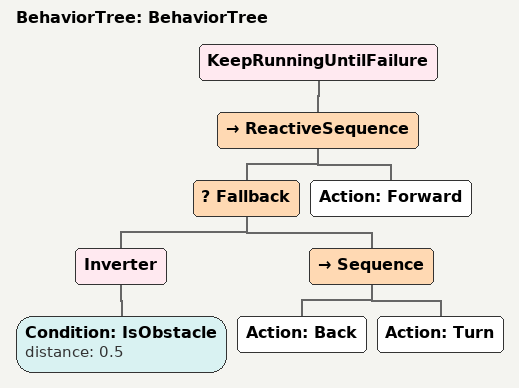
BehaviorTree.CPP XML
<?xml version="1.0"?>
<root main_tree_to_execute="BehaviorTree">
    <BehaviorTree ID="BehaviorTree">
        <KeepRunningUntilFailure>
            <ReactiveSequence>
                <Fallback>
                    <Inverter>
                        <Condition ID="IsObstacle" distance="0.5"/>
                    </Inverter>
                    <Sequence>
                        <Action ID="Back"/>
                        <Action ID="Turn"/>
                    </Sequence>
                </Fallback>
                <Action ID="Forward"/>
            </ReactiveSequence>
        </KeepRunningUntilFailure>
    </BehaviorTree>
</root>
